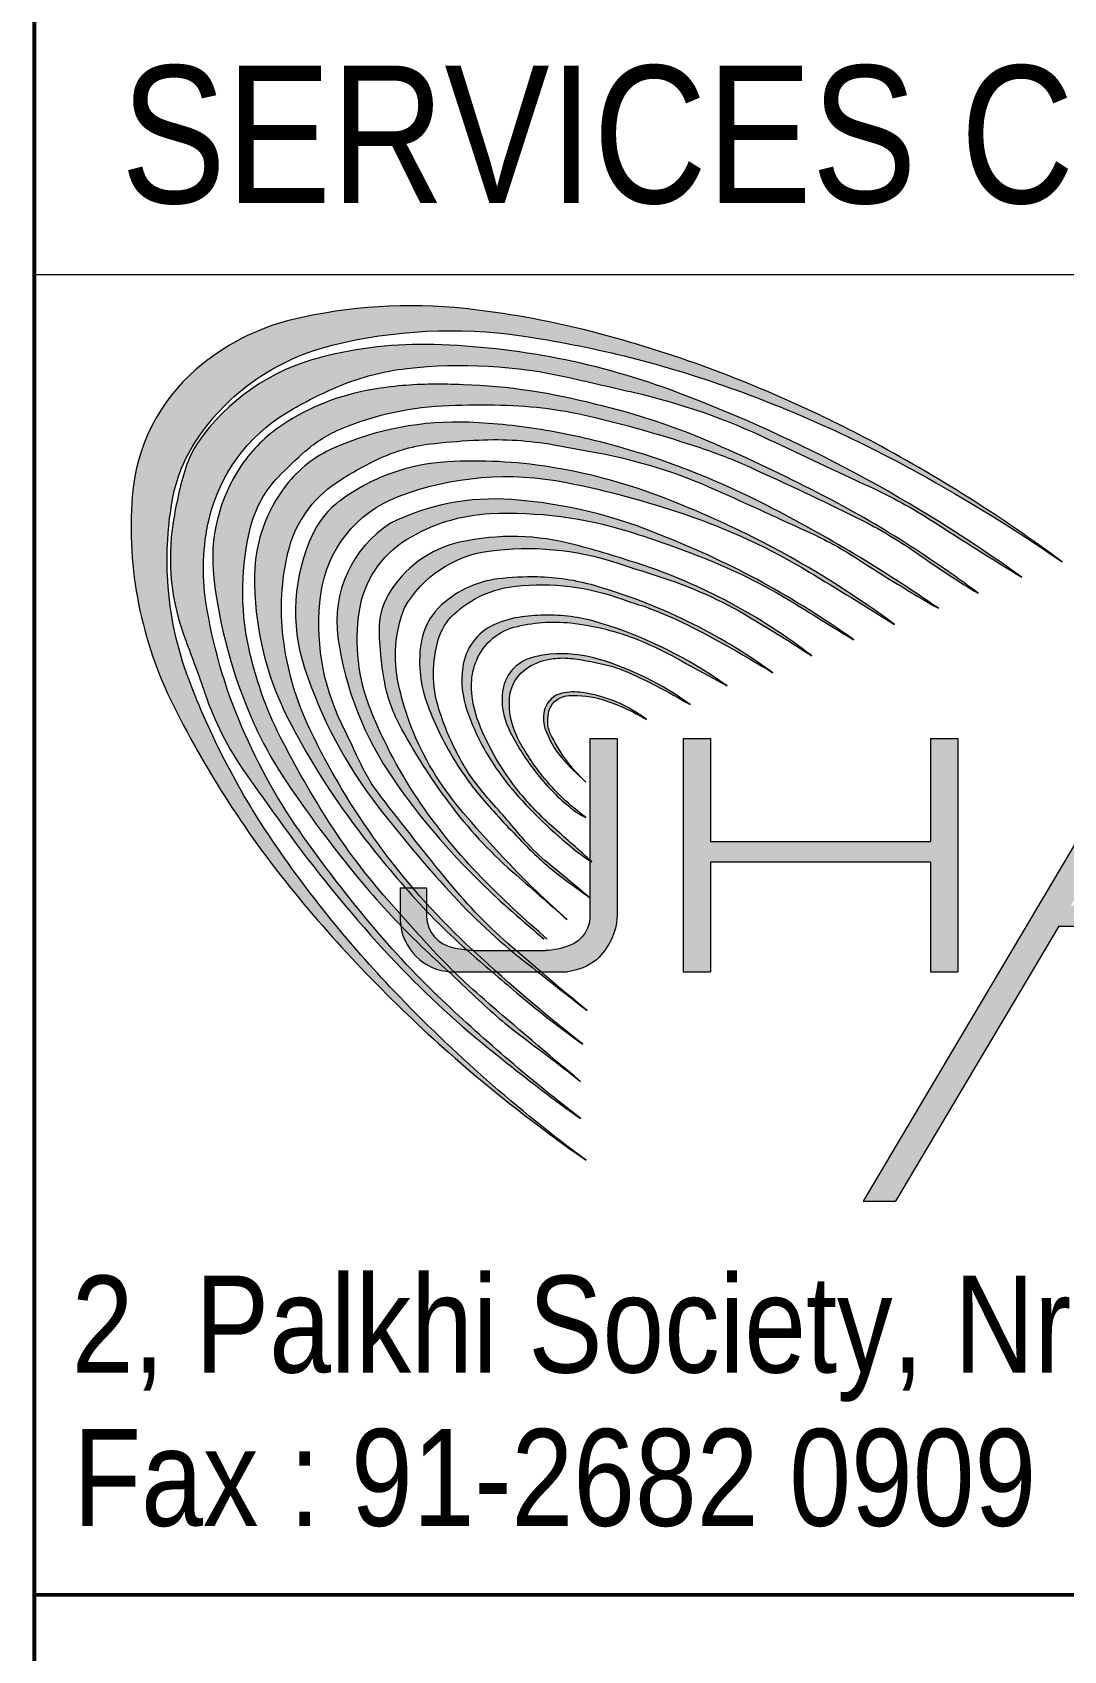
# Model space of a CAD drawing. Header units: millimetres. Extents: x 1112055 to 3390982, y -148532 to 766891.
# Drawn here: x 2533637 to 2535614, y 146344 to 149448 of the extents above; entities that cross this region are included whole.
import ezdxf

# ---------------------------------------------------------------- set-up
doc = ezdxf.new("R2010")
doc.units = ezdxf.units.MM
doc.layers.add('B TITLE BLOCK', color=250, linetype='Continuous', lineweight=0)
doc.layers.add('P_TITLE BLOCK TEXT', color=7, linetype='Continuous', lineweight=9)
doc.layers.add('FORMAT TEXT', color=7, linetype='Continuous')
doc.styles.add('SWINC', font='swissc.ttf')

msp = doc.modelspace()

# ---------------------------------------------------------------- hatches: boundary and pattern name
at = {"layer": 'P_TITLE BLOCK TEXT'}
h = msp.add_hatch(color=132, dxfattribs=at)
edge = h.paths.add_edge_path()
edge.add_arc((2533883.722454334, 146105.6425427256), 2898.01747477211, 53.40738024925768, 62.06814965141446)
edge.add_arc((2534062.643202943, 146443.1112637015), 2516.051806264778, 62.06814965141255, 70.03317482809845)
edge.add_arc((2534145.51428739, 146671.2085411792), 2273.366856936405, 70.03317482809624, 75.97859343030217)
edge.add_arc((2534281.811847039, 147216.9994105439), 1710.814905694975, 75.97859343029504, 83.7960061142994)
edge.add_arc((2534361.883416117, 147953.5925067414), 969.8824893831288, 83.79600611433271, 103.4628344697669)
edge.add_arc((2534238.214163527, 148470.188008066), 438.6904374631467, 103.4628344698398, 130.8945988032239)
edge.add_arc((2534186.08573337, 148530.3781781916), 359.0648774295942, 130.8945988031885, 175.7468558291773)
edge.add_arc((2534593.05304842, 148500.1128263341), 767.1560278379147, 175.746855829192, 206.5994891066179)
edge.add_arc((2535644.624761559, 149026.68898639), 1943.20259163478, 206.5994891066208, 220.0351460704732)
edge.add_arc((2536220.079064767, 149510.154319499), 2694.791830110521, 220.0351460704701, 229.4516176688158)
edge.add_arc((2536349.187716089, 149661.0629009085), 2893.393048111614, 229.451617668814, 235.2209120167644)
edge.add_arc((2536420.518169232, 149609.6591390618), 2893.195922525026, 223.75051035085, 233.4797225032668, ccw=False)
edge.add_arc((2535933.992058541, 149143.9034058216), 2219.670823194938, 214.0067101927376, 223.7505103507841, ccw=False)
edge.add_arc((2535313.053069981, 148724.968954609), 1470.623894134901, 200.6184789275923, 214.0067101927408, ccw=False)
edge.add_arc((2534544.560563158, 148435.8287073446), 649.5375310629768, 183.5449206794397, 200.6184789276088, ccw=False)
edge.add_arc((2534542.566742912, 148435.7051909746), 647.5398885812318, 169.3544634026401, 183.5449206794448, ccw=False)
edge.add_arc((2534193.506946064, 148501.3171352785), 292.3671573488895, 148.6346277784486, 169.3544634026329, ccw=False)
edge.add_arc((2534303.852501169, 148434.0534243273), 421.5977587639121, 127.5536660419794, 148.6346277784788, ccw=False)
edge.add_arc((2534319.32494543, 148413.9284005583), 446.9830520169834, 103.94398023848731, 127.5536660419516, ccw=False)
edge.add_arc((2534438.469956158, 147934.0656092487), 941.4158907920144, 81.67138494385972, 103.9439802384972, ccw=False)
edge.add_arc((2534273.211148367, 146805.2047893844), 2082.309060274455, 70.63499127281801, 81.67138494385239, ccw=False)
edge.add_arc((2534153.349757692, 146464.175303449), 2443.789161044073, 61.11113101054349, 70.6349912728283, ccw=False)
edge.add_arc((2533739.747638548, 145714.5922088153), 3299.909204454769, 55.4482390634318, 61.11113101054292, ccw=False)
h = msp.add_hatch(color=132, dxfattribs=at)
edge = h.paths.add_edge_path()
edge.add_arc((2533866.867316328, 146087.2844697355), 2853.336189057924, 54.2476176802861, 69.31180215863084)
edge.add_arc((2534366.884372807, 147411.3660036296), 1437.988540888072, 69.31180215862862, 88.41161020678418)
edge.add_arc((2534384.960689148, 148063.2408141609), 785.8631527769871, 88.41161020676854, 104.299162341918)
edge.add_arc((2534293.047098081, 148423.8542246244), 413.7205187921551, 104.2991623419577, 145.1882889090288)
edge.add_arc((2534128.77469601, 148546.3532181324), 209.0256294524025, 147.0513518631134, 161.3344706506114)
edge.add_arc((2534689.965027213, 148383.9921723309), 793.0807935694502, 163.1975336048336, 170.9660011900473)
edge.add_arc((2534340.478275811, 148439.5580405304), 439.2043248457833, 170.9660011900535, 201.0952379920816)
edge.add_arc((2531428.089581585, 147316.0388605823), 2682.382331637627, 18.79786891564919, 21.095237992080513, ccw=False)
edge.add_arc((2534541.999023231, 148375.9708623052), 606.9774630644387, 198.7978689156404, 215.0918986736582)
edge.add_arc((2541471.921644022, 153244.9383503341), 9076.373659348148, 215.091898673657, 215.8857887100316)
edge.add_arc((2536278.269340208, 149487.3239455024), 2665.937615811117, 215.8857887100279, 222.4444580678758)
edge.add_arc((2535659.378071208, 148921.3173029441), 1827.254170011203, 222.444458067876, 230.6113169813304)
edge.add_arc((2537045.147812984, 150609.0605526149), 4011.020424450418, 230.6113169813325, 233.3279145232606)
edge.add_arc((2535086.684335469, 147978.9069159112), 731.7998851450116, 233.3279145232798, 237.0330179159908)
edge.add_arc((2536647.350280873, 149929.345982386), 3226.979017262633, 226.396320609743, 232.62480690978862, ccw=False)
edge.add_arc((2535653.744863038, 148886.0916647633), 1786.273878244588, 219.3977118789385, 226.3963206098008, ccw=False)
edge.add_arc((2536424.14227294, 149518.8517090021), 2783.217930226482, 215.4741100902666, 219.3977118789339, ccw=False)
edge.add_arc((2535086.647111094, 148565.7372477326), 1140.865810781692, 203.2559197460728, 215.4741100902674, ccw=False)
edge.add_arc((2534950.649836916, 148507.2915621578), 992.8416345596465, 188.8184660672456, 203.2559197460744, ccw=False)
edge.add_arc((2534381.059497688, 148418.9263346533), 416.437637370551, 166.8091135261326, 188.8184660672515, ccw=False)
edge.add_arc((2534292.33615747, 148439.7213180006), 325.3099114492523, 121.1077422017205, 166.8091135260995, ccw=False)
edge.add_arc((2534516.694740265, 148067.9114482028), 759.5671542747052, 112.4718728956214, 121.10774220173971, ccw=False)
edge.add_arc((2534408.940204347, 148328.4155478915), 477.6568388206024, 96.52507807220661, 112.4718728955431, ccw=False)
edge.add_arc((2534459.817659733, 147883.6009214083), 925.3716670295785, 77.10621375622361, 96.52507807220258, ccw=False)
edge.add_arc((2522666.308897022, 96364.76339991766), 53776.83776307972, 76.96954675787367, 77.10621375622361, ccw=False)
edge.add_arc((2534506.386100194, 147525.6953164022), 1263.711949237736, 64.59019371594559, 76.96954675787362, ccw=False)
edge.add_arc((2542778.444813905, 164938.9182148496), 18014.44374767567, 244.5901937159455, 245.2703384407892)
edge.add_arc((2534832.023585003, 147685.6924021118), 980.803323437935, 57.15566881064939, 65.27033844077931, ccw=False)
edge.add_arc((2539738.382444744, 155285.95014809), 8065.537100502408, 237.1556688106475, 238.5822244072819)
h = msp.add_hatch(color=132, dxfattribs=at)
edge = h.paths.add_edge_path()
edge.add_arc((2534176.003087273, 146679.9142095044), 2118.353250533954, 53.01612924513843, 62.88470590878565)
edge.add_arc((2533498.955364702, 145357.7173752523), 3603.815497499861, 62.88470590886767, 66.31099627690693)
edge.add_arc((2534421.407497349, 147460.2182581812), 1307.856460467209, 66.31099627691509, 76.9171029981941)
edge.add_arc((2534420.911504097, 147614.3490669555), 1158.378798550741, 75.16724703513815, 87.92433128887261)
edge.add_arc((2534413.56421149, 147411.6266009882), 1361.234365184025, 87.92433128887251, 90.44793256673738)
edge.add_arc((2534408.595370366, 148047.1861614951), 725.6553816353912, 90.44793256671844, 99.46315152081395)
edge.add_arc((2534362.659485318, 148322.7768731329), 446.2625651937965, 99.46315152081914, 123.6125298632298)
edge.add_arc((2534273.579159955, 148456.7899500425), 285.3439238019089, 123.6125298633053, 145.7118384992442)
edge.add_arc((2534301.004450475, 148438.0899876291), 318.537826167847, 145.7118384992209, 186.6728121483949)
edge.add_arc((2534928.560865412, 148511.5090441004), 950.3743649900819, 186.6728121483796, 203.6550427976609)
edge.add_arc((2534755.845861829, 148435.8540376783), 761.816277228584, 203.6550427976902, 213.9289290409071)
edge.add_arc((2536068.077506682, 149318.5991645767), 2343.331641939382, 213.9289290409087, 220.1424188926592)
edge.add_arc((2535357.692134281, 148719.4997037646), 1414.048293730605, 220.1424188926511, 226.815272252253)
edge.add_arc((2422754.977297772, 28745.71877155243), 163124.9425252382, 46.765628140033584, 46.81527225225312, ccw=False)
edge.add_arc((2535201.90074717, 148345.6687154806), 1034.914382060377, 226.7656281400085, 233.4091527490843)
edge.add_arc((2532141.067120004, 144222.8769826853), 4099.880079764176, 51.60004897864178, 53.40915274908309, ccw=False)
edge.add_arc((2547392.846356901, 162545.3253287622), 19741.19368259486, 229.2381174641755, 229.9402789040416, ccw=False)
edge.add_arc((2535343.754040142, 148567.5284708107), 1286.941309229207, 222.3327286225255, 229.2381174643248, ccw=False)
edge.add_arc((2538176.669585777, 151148.2428880811), 5119.107458050959, 220.9611253449949, 222.332728622525, ccw=False)
edge.add_arc((2535225.415721528, 148586.2705018401), 1210.961877457712, 212.7878394635956, 220.9611253449969, ccw=False)
edge.add_arc((2535761.332812306, 148931.4845365211), 1848.44117746572, 206.8507668105024, 212.7878394635885, ccw=False)
edge.add_arc((2534745.405443377, 148417.1723414418), 709.7465507266487, 192.1376993457801, 206.8507668105005, ccw=False)
edge.add_arc((2534550.568517483, 148375.2688145729), 510.4544704658725, 165.7026492173356, 192.137699345802, ccw=False)
edge.add_arc((2534258.449284634, 148449.7146890474), 208.9982805717667, 135.9985851138325, 165.702649217316, ccw=False)
edge.add_arc((2534728.017298383, 147996.2357192879), 861.7902041984247, 131.2171625217567, 135.9985851138116, ccw=False)
edge.add_arc((2534326.575341617, 148454.5221139983), 252.5430751613244, 112.3874090602524, 131.2171625218077, ccw=False)
edge.add_arc((2534455.101308736, 148142.5001421637), 589.9991984386488, 91.89429604946292, 112.38740906022659, ccw=False)
edge.add_arc((2534497.824273244, 146850.7518981034), 1882.453753823002, 88.85882096968459, 91.89429604946218, ccw=False)
edge.add_arc((2534518.825960056, 147905.0552657982), 827.9412304371001, 76.24362541447539, 88.85882096968322, ccw=False)
edge.add_arc((2534097.004489915, 146182.0435347281), 2601.836035117207, 71.62296314053322, 76.2436254144788, ccw=False)
edge.add_arc((2534610.59965467, 147728.0360056263), 972.7649153256464, 65.54379506612321, 71.62296314056448, ccw=False)
edge.add_arc((2531868.498651946, 141698.8360435864), 7596.236066570222, 63.83661002077838, 65.5437950661219, ccw=False)
edge.add_arc((2534828.437487061, 147723.9412425887), 883.3283086227178, 54.49647087519293, 63.8366100207848, ccw=False)
edge.add_arc((2536235.167982115, 149695.8477339475), 1538.92392769698, 234.4964708751733, 239.3390621587317)
h = msp.add_hatch(color=132, dxfattribs=at)
edge = h.paths.add_edge_path()
edge.add_arc((2533703.102200932, 145930.8827222569), 2934.620787587279, 55.28720005186529, 62.77266649209104)
edge.add_arc((2534338.110433426, 147165.0265694704), 1546.691938205813, 62.77266649213992, 73.66009049672924)
edge.add_arc((2534394.89578652, 147358.7164049622), 1344.849601967497, 73.66009049673525, 80.30206210325413)
edge.add_arc((2534428.562174336, 147555.7155763181), 1144.994406428848, 80.30206210324015, 87.71879765214183)
edge.add_arc((2534450.832497733, 148114.7721786945), 585.4944046724352, 87.71879765215539, 113.7335407099743)
edge.add_arc((2534310.603910547, 148433.7143961058), 237.0863182080031, 113.7335407100428, 142.1411216385968)
edge.add_arc((2534350.634840115, 148402.5972839818), 287.7888821431737, 142.1411216386262, 179.0839824051902)
edge.add_arc((2534647.563088111, 148397.8497322775), 584.755081743724, 179.083982405194, 206.9126001335007)
edge.add_arc((2535360.461727382, 148759.7210041382), 1384.239470132258, 206.9126001335146, 216.6660081225248)
edge.add_arc((2535895.374937216, 149157.9395784877), 2051.105404935257, 216.6660081225276, 221.4175533272257)
edge.add_arc((2535334.46963089, 148663.1295450008), 1303.140344323946, 221.4175533272245, 228.8969356126009)
edge.add_arc((2539396.211256917, 153318.6887212503), 7481.487718834326, 228.8969356125978, 229.84112364742)
edge.add_arc((2535757.923923816, 149007.0837143857), 1839.9389551136, 229.8411236474246, 234.6107852575575)
edge.add_arc((2536726.400632241, 150097.7755755948), 3293.769220113903, 226.7327607072961, 231.863239097975, ccw=False)
edge.add_arc((2535404.964055078, 148693.893748643), 1365.796499476478, 216.012105859486, 226.7327607073685, ccw=False)
edge.add_arc((2535444.342432661, 148722.5165286401), 1414.478325200145, 205.6454571080764, 216.0121058594789, ccw=False)
edge.add_arc((2534675.996484383, 148353.6370251233), 562.1711127730856, 186.8155097429075, 205.6454571080976, ccw=False)
edge.add_arc((2534584.298435342, 148342.6775187178), 469.8204604818083, 166.8301474618921, 186.8155097428888, ccw=False)
edge.add_arc((2534343.900622742, 148398.9288837645), 222.9291395133079, 123.58637095542869, 166.8301474618788, ccw=False)
edge.add_arc((2534570.642514788, 148057.4787175848), 632.8072940718671, 115.5585784403805, 123.58637095542551, ccw=False)
edge.add_arc((2534442.587808518, 148325.2461170904), 335.9952524779341, 95.85490133411099, 115.5585784403803, ccw=False)
edge.add_arc((2534566.502659341, 147116.84520032), 1550.732946760729, 92.7148386940309, 95.85490133412219, ccw=False)
edge.add_arc((2534524.007038291, 148013.0300450846), 653.5411312652457, 80.06109503447539, 92.71483869401328, ccw=False)
edge.add_arc((2533545.11715191, 142426.6430249184), 6325.0440492534, 79.28571113577192, 80.06109503447573, ccw=False)
edge.add_arc((2534533.483512711, 147650.2832910402), 1008.721476929925, 65.80530353127023, 79.28571113577738, ccw=False)
edge.add_arc((2526659.215137104, 130124.9030732138), 20221.81738130109, 65.22654519456478, 65.80530353126977, ccw=False)
edge.add_arc((2534849.510831098, 147871.9160547418), 676.0400030142741, 56.83056846318078, 65.22654519454659, ccw=False)
edge.add_arc((2536845.044376752, 150924.964776944), 2971.323514922688, 236.8305684631811, 240.3307255067283)
h = msp.add_hatch(color=132, dxfattribs=at)
edge = h.paths.add_edge_path()
edge.add_arc((2534184.087376743, 146820.557817151), 1856.962354804627, 53.45077465836557, 63.24895756192379)
edge.add_arc((2534184.087376672, 146820.5578170182), 1856.962354960603, 63.24895756192669, 69.50129580793718)
edge.add_arc((2534461.582060535, 147562.8022368118), 1064.541962555915, 69.50129580793288, 81.0246655039673)
edge.add_arc((2534484.542265101, 147708.1722680278), 917.3698967071241, 81.02466550398422, 93.23353139608206)
edge.add_arc((2534454.355319096, 148242.4945802057), 382.1955466050731, 93.23353139606027, 126.5489646332064)
edge.add_arc((2534327.411861761, 148413.7425543009), 169.0277488669302, 126.5489646331453, 154.7327908248584)
edge.add_arc((2534489.221401365, 148337.3688015176), 347.9558831087693, 154.7327908248444, 198.2173147103045)
edge.add_arc((2535004.422846851, 148506.9309585606), 890.3430644959794, 198.217314710292, 217.7196306197726)
edge.add_arc((2536367.818013775, 149561.4288542801), 2613.947483519396, 217.7196306197807, 222.3629290591741)
edge.add_arc((2535322.380269834, 148608.0526769308), 1199.074269409341, 222.3629290591775, 231.7364027694779)
edge.add_arc((2564134.473888485, 185138.1847852356), 47724.19963775259, 231.7364027694789, 231.9209567121595)
edge.add_arc((2539997.990964113, 153986.394444563), 8319.348585505784, 229.1543371190405, 230.450308938883, ccw=False)
edge.add_arc((2535218.238614306, 148457.9117859088), 1011.123559376011, 219.2765559648438, 229.1543371190196, ccw=False)
edge.add_arc((2539901.698302144, 152288.0800175942), 7061.328789829387, 217.5748957151375, 219.2765559648443, ccw=False)
edge.add_arc((2534596.340377321, 148206.1063033023), 367.3514882085568, 204.6714784584379, 217.5748957151727, ccw=False)
edge.add_arc((2531313.166177982, 146697.9945371182), 3245.62981848694, 24.67147845843877, 26.00574068750135)
edge.add_arc((2534622.07768613, 148312.2689311563), 436.0514805985749, 172.4000021791179, 206.0057406875469, ccw=False)
edge.add_arc((2534421.652573145, 148339.01134307), 233.8501390828423, 110.8295050099585, 172.4000021790949, ccw=False)
edge.add_arc((2534546.251570903, 148011.5103036459), 584.2525378543787, 78.67766828734352, 110.8295050099347, ccw=False)
edge.add_arc((2534303.605797139, 146799.645228922), 1820.170791976177, 71.27996263670212, 78.67766828735802, ccw=False)
edge.add_arc((2534494.380770192, 147362.6172291729), 1225.75295626632, 58.949448242059816, 71.27996263671179, ccw=False)
edge.add_arc((2529778.397945428, 139529.5665978741), 10368.90209624071, 57.89011606814972, 58.94944824206061, ccw=False)
h = msp.add_hatch(color=132, dxfattribs=at)
edge = h.paths.add_edge_path()
edge.add_line((2534618.509950757, 147708.8263927938), (2534624.225306437, 147708.8263927938))
edge.add_arc((2535961.999362808, 149262.3457190346), 2050.137001010713, 224.4152357703004, 229.2674421493873, ccw=False)
edge.add_arc((2535247.011186912, 148561.8050190477), 1049.15480136362, 214.3545270102474, 224.415235770344, ccw=False)
edge.add_arc((2535149.253811315, 148494.9830452669), 930.7416236236843, 201.8986111304302, 214.3545270101991, ccw=False)
edge.add_arc((2534621.72884426, 148282.9342219138), 362.1932137681797, 171.2118722930004, 201.8986111306264, ccw=False)
edge.add_arc((2534457.347878502, 148308.3468632456), 195.8595002761617, 121.70418698987629, 171.2118722928182, ccw=False)
edge.add_arc((2534530.714805176, 148189.575100208), 335.4640762218384, 92.64938196631499, 121.7041869898066, ccw=False)
edge.add_arc((2534550.785322171, 147755.8376433169), 769.665650564936, 72.56091565515271, 92.64938196650161, ccw=False)
edge.add_arc((2534149.357310812, 146477.9348045815), 2109.135737408298, 68.33645517902733, 72.56091565516198, ccw=False)
edge.add_arc((2534520.586083606, 147412.5219882779), 1103.519505600731, 57.85118426067561, 68.33645517893183, ccw=False)
edge.add_arc((2538515.732220453, 153769.2930453382), 6404.458313141124, 237.8511842608815, 238.9481287370371)
edge.add_arc((2534235.446003266, 146922.3576983165), 1674.611821761767, 54.31799968908161, 68.47983176015022)
edge.add_arc((2534489.275957342, 147636.9123733887), 917.1258742367086, 66.85630585585135, 85.85399925657502)
edge.add_arc((2534522.97168607, 148101.7584498551), 451.0601310793364, 85.85399925656004, 116.2518230928179)
edge.add_arc((2534444.036214306, 148318.0356814464), 223.5630337827335, 122.6386322867806, 188.0987234821168)
edge.add_arc((2534848.727404336, 148375.6225680472), 632.3309493450715, 188.098723482189, 214.7424679282329)
edge.add_arc((2535442.060979053, 148787.1171885894), 1354.392271964726, 214.7424679281972, 225.7640883251237)
edge.add_arc((2535755.741541133, 149109.2777395802), 1804.039817985898, 225.7640883252621, 230.9217965040516)
h = msp.add_hatch(color=132, dxfattribs=at)
edge = h.paths.add_edge_path()
edge.add_arc((2534458.535463765, 147387.790662965), 1095.226165155148, 52.08510123109208, 71.80500871354096)
edge.add_arc((2534069.020654817, 146202.725499176), 2342.664030869435, 71.80500871358414, 74.9371066186913)
edge.add_arc((2534557.056228653, 148016.1344197287), 464.7314882912992, 74.93710661871977, 102.4675891183725)
edge.add_arc((2534502.393656146, 148263.3631009916), 211.5319273264649, 102.4675891185265, 150.025836448713)
edge.add_arc((2534433.021800328, 148303.3732622495), 131.4490491078888, 150.0258364487284, 181.2845138723814)
edge.add_arc((2534941.126112564, 148314.7663598089), 639.6810776029565, 181.2845138723712, 189.7474603923822)
edge.add_arc((2534594.302103946, 148255.1869221263), 287.7768259281961, 189.7474603924134, 208.0002640887348)
edge.add_arc((2535362.73976781, 148663.7770189028), 1158.088442781698, 208.0002640887402, 216.8454368057396)
edge.add_arc((2535131.809349612, 148490.7332017689), 869.5177916350542, 216.8454368057587, 228.6207560839325)
edge.add_arc((2553119.924390714, 168909.1511019393), 28081.35477994218, 228.6207560839334, 228.9060257595739)
edge.add_arc((2535973.571641732, 149217.5272049073), 1970.991414404017, 219.4514480692677, 228.2904279772956, ccw=False)
edge.add_arc((2534877.558084804, 148315.6021295128), 551.5850037524465, 200.0239070842857, 219.4514480692606, ccw=False)
edge.add_arc((2534875.358886405, 148314.8006474079), 549.2443100198609, 192.3194102271649, 200.0239070842735, ccw=False)
edge.add_arc((2534586.31907859, 148251.6771963626), 253.3920148175315, 158.6643999725124, 192.3194102271357, ccw=False)
edge.add_arc((2534541.435557908, 148234.7702280056), 220.0861334752597, 97.73922979287607, 150.2835099228983, ccw=False)
edge.add_arc((2534585.745704616, 147908.7267606994), 549.1267566082827, 71.77680479684773, 97.73922979255332, ccw=False)
edge.add_arc((2536580.251578348, 153966.7840777793), 5828.812733335064, 251.7768047968465, 252.5678241103891)
edge.add_arc((2534580.916594797, 147599.4313891424), 845.0557578717909, 59.164841834613185, 72.56782411040768, ccw=False)
edge.add_arc((2533149.559826724, 145201.6545820055), 3637.566422903306, 56.98458129739669, 59.16484183460568, ccw=False)
h = msp.add_hatch(color=132, dxfattribs=at)
edge = h.paths.add_edge_path()
edge.add_arc((2534417.221889721, 147344.998002175), 1083.289981227819, 53.79917193803185, 74.0576310209755)
edge.add_arc((2534595.292823064, 147968.3709405526), 434.9821241038285, 74.05763102096311, 88.70665562103672)
edge.add_arc((2534593.345277918, 147882.1084060396), 521.266640629363, 88.70665562101334, 97.13749609268346)
edge.add_arc((2534552.614415808, 148207.3796457399), 193.4551360982063, 97.13749609277471, 135.0369673458905)
edge.add_arc((2534499.6772828, 148260.2485125147), 118.63898058736, 135.036967345854, 170.189861331595)
edge.add_arc((2534611.362571739, 148240.936760033), 231.9815919464923, 170.1898613316225, 199.4159961851019)
edge.add_arc((2534944.082316555, 148358.2102988769), 584.7641191561685, 199.4159961850988, 211.5021791769233)
edge.add_arc((2534959.97993058, 148367.9532010075), 603.4097157867088, 211.5021791769072, 222.0730402201978)
edge.add_arc((2536374.79887994, 149645.1314882866), 2509.425727514516, 222.0730402201992, 224.6311614513895)
edge.add_arc((2534970.40398308, 148258.7026199121), 535.9744275288786, 224.6311614513929, 233.5458073493827)
edge.add_arc((2551174.732048411, 170194.250557368), 27807.72742152867, 233.5458073493828, 233.6839679009711)
edge.add_arc((2525502.769641061, 136850.0819988113), 14294.48098121851, 49.92232914479866, 50.37208949815113)
edge.add_arc((2534834.190234296, 148118.6508380446), 336.1736170054676, 219.974673994025, 230.3720894981709, ccw=False)
edge.add_arc((2532023.452220545, 145762.2779963199), 3331.624244267112, 39.97467399401712, 41.74776493043341)
edge.add_arc((2534806.513588751, 148246.060194181), 398.6042454635859, 208.7369917656594, 221.7477649304244, ccw=False)
edge.add_arc((2534914.719596621, 148305.3920860316), 522.0093244910859, 197.3262203634033, 208.7369917656495, ccw=False)
edge.add_arc((2534636.344498549, 148218.5481264585), 230.4024512156202, 163.1950476221334, 197.3262203633385, ccw=False)
edge.add_arc((2534515.476715491, 148255.0516615141), 104.1426830706731, 133.2193021888979, 163.1950476221176, ccw=False)
edge.add_arc((2534585.136708018, 148180.9213654991), 205.8668952576628, 96.02578422549658, 133.2193021890138, ccw=False)
edge.add_arc((2534611.554723709, 147930.6541814053), 457.5245495997621, 69.94961683806969, 96.02578422542621, ccw=False)
edge.add_arc((2534983.982612557, 148951.0985069904), 628.7577129908957, 249.949616838133, 253.9176478194578)
edge.add_arc((2534166.369027662, 146669.4753143548), 1796.642096584802, 66.92861449592073, 69.01444899371262, ccw=False)
edge.add_arc((2533951.383722198, 146441.3333750516), 2093.592075653355, 58.12212091341269, 63.96105235790469, ccw=False)
h = msp.add_hatch(color=132, dxfattribs=at)
edge = h.paths.add_edge_path()
edge.add_arc((2534476.875426514, 147506.2359211551), 846.1457549593077, 54.40415380801941, 72.89465886731801)
edge.add_arc((2534626.225123254, 147991.5437183728), 338.3771167424368, 72.89465886729917, 90.33272499461438)
edge.add_arc((2534626.684477718, 147912.443030108), 417.4791387868373, 90.33272499457308, 97.0688833137382)
edge.add_arc((2534597.589462704, 148147.0705840313), 181.05450182707, 97.06888331375157, 114.3860548472819)
edge.add_arc((2534566.33537348, 148216.0144398882), 105.3572538387046, 114.3860548472231, 172.3731700212582)
edge.add_arc((2534641.342430691, 148205.9706104797), 181.033783492738, 172.3731700214133, 199.3428935672428)
edge.add_arc((2534909.388801945, 148300.0644517578), 465.1156521651454, 199.3428935671713, 213.5415274181781)
edge.add_arc((2534949.991081383, 148326.9808549678), 513.8294885749423, 213.5415274181662, 220.9844170734551)
edge.add_arc((2535216.773643881, 148558.7640418248), 867.2363099099578, 220.9844170734643, 232.4085544282516)
edge.add_arc((2534811.880068353, 148032.8366027804), 203.505582391763, 232.4085544282368, 239.7843643084275)
edge.add_arc((2532027.638858292, 144934.2382718126), 3966.687271657713, 47.46137804962913, 48.86303749327158)
edge.add_arc((2535008.784535476, 148347.1426484068), 564.8848432232733, 218.9083538298722, 228.8630374935168, ccw=False)
edge.add_arc((2534962.036017051, 148309.4100941615), 504.8084782770673, 201.7874292417053, 218.908353829849, ccw=False)
edge.add_arc((2534678.770163136, 148196.1839207706), 199.7515813941951, 179.1340630967177, 201.7874292417289, ccw=False)
edge.add_arc((2534595.077100226, 148197.4489080143), 116.0489591420715, 133.6215333948957, 179.1340630967553, ccw=False)
edge.add_arc((2534586.952776671, 148205.9738703834), 104.272728139981, 104.9504250510499, 133.6215333947431, ccw=False)
edge.add_arc((2534636.870913908, 148019.0299859838), 297.7664911875926, 83.71208113015041, 104.9504250510513, ccw=False)
edge.add_arc((2534615.563267054, 147825.6539124303), 492.3129422946982, 67.91761218114061, 83.71208113019537, ccw=False)
edge.add_arc((2534569.025596041, 147710.944307514), 616.1032823150797, 60.428290541117974, 67.91761218113157, ccw=False)
edge.add_arc((2535920.057570493, 150091.9272711575), 2121.48092079549, 240.4282905411152, 242.4768509611862)
edge.add_arc((2534570.09426063, 147501.2280181723), 799.8413067807935, 60.051972186282285, 62.476850961184596, ccw=False)
h = msp.add_hatch(color=132, dxfattribs=at)
edge = h.paths.add_edge_path()
edge.add_arc((2534558.669592957, 147695.4192309158), 574.1420859230732, 53.77482452011512, 73.4665214246601)
edge.add_arc((2534651.637419484, 148008.6012476413), 247.4526426090667, 73.46652142480097, 95.26531184417212)
edge.add_arc((2534645.988096688, 148069.9025867717), 185.891542654455, 95.26531184429852, 106.5237001269413)
edge.add_arc((2534615.069833462, 148174.1225676989), 77.18209769158803, 106.5237001272752, 172.3154988673843)
edge.add_arc((2534664.049100572, 148167.5138018719), 126.6052136554897, 172.3154988673656, 205.4996475874697)
edge.add_arc((2534953.676594043, 148305.6568431443), 447.4908394262231, 205.4996475874659, 218.9425185811772)
edge.add_arc((2534953.676593971, 148305.656843093), 447.4908393401822, 218.942518581195, 230.59366212535)
edge.add_arc((2534753.31541149, 148061.788151817), 131.8699559518577, 230.5936621254902, 245.3563809870639)
edge.add_arc((2534960.499249233, 148299.6362516282), 443.4947192557133, 218.8547993056137, 233.7616415748698, ccw=False)
edge.add_arc((2534960.499249274, 148299.6362516589), 443.4947193119302, 207.9136490482085, 218.8547993056819, ccw=False)
edge.add_arc((2534699.424855296, 148161.3248367973), 148.0460999622633, 177.0418109073397, 207.9136490482355, ccw=False)
edge.add_arc((2534627.591331389, 148165.0369106434), 76.11672732602246, 121.2866366245847, 177.0418109073316, ccw=False)
edge.add_arc((2534650.845108045, 148126.7710644329), 120.8941001256865, 97.41777900959431, 121.28663662447741, ccw=False)
edge.add_arc((2534654.033718545, 148102.279627793), 145.5922317431653, 82.58222099040279, 97.41777900959949, ccw=False)
edge.add_arc((2534597.95087793, 147671.5122642945), 579.9950476454535, 75.64489222990318, 82.58222099042132, ccw=False)
edge.add_arc((2534681.264541625, 147997.0562680508), 243.9592386336895, 66.15815399286612, 75.64489222989062, ccw=False)
edge.add_arc((2534417.220809641, 147399.5712231163), 897.1877371857161, 62.2863653553668, 66.15815399288073, ccw=False)
edge.add_arc((2534103.75053062, 146802.843398247), 1571.240934499403, 59.637484416533084, 62.286365355364296, ccw=False)
h = msp.add_hatch(color=132, dxfattribs=at)
edge = h.paths.add_edge_path()
edge.add_arc((2534654.074548325, 147920.880255608), 263.4434759969134, 52.438876092928, 81.89911070127651)
edge.add_arc((2534675.705036767, 148072.8470802839), 109.9449618940419, 81.89911070123233, 102.2464079621247)
edge.add_arc((2534661.749459499, 148137.1420118547), 44.15289274414304, 102.246407961954, 161.9990718889675)
edge.add_arc((2534677.042824589, 148132.1726224335), 60.23337305207269, 161.9990718890791, 198.0009281112104)
edge.add_arc((2534776.72566798, 148164.5633268287), 165.0466689573199, 198.0009281109607, 220.6716531574946)
edge.add_arc((2535006.517954914, 148362.018159789), 468.0201103575872, 220.6716531574818, 228.8148331923927)
edge.add_arc((2534905.051289125, 148232.8887606181), 304.1475129561128, 204.951368792315, 227.1815915671103, ccw=False)
edge.add_arc((2534670.23219008, 148123.633367236), 45.15571722172827, 180.8823689892952, 204.9513687920795, ccw=False)
edge.add_arc((2534740.86067499, 148124.7211491397), 115.7925783437167, 171.9576228936544, 180.8823689892889, ccw=False)
edge.add_arc((2534665.889357832, 148135.3142320468), 40.07658399169698, 112.30779703257, 171.9576228936771, ccw=False)
edge.add_arc((2534668.256497172, 148129.5447864288), 46.31275680619036, 93.65673225922819, 112.30779703235879, ccw=False)
edge.add_arc((2534676.756756535, 147996.5387283601), 179.5901588378943, 72.28647651721627, 93.65673225906289, ccw=False)
edge.add_arc((2534613.136910192, 147797.3537334128), 388.6885736081638, 58.76836075444862, 72.28647651717381, ccw=False)
for color, points in [(256, [(2534705.860558727, 147746.7348900347), (2534705.860558727, 148093.4981091651), (2534758.271350672, 148093.4981091651), (2534758.271350672, 147753.5732721924, -0.1971644618703633), (2534718.540401998, 147669.2136902866, -0.1370125281294121), (2534662.478398324, 147646.0311153832), (2534438.791981079, 147646.0311153832, -0.1806806632645672), (2534372.829512662, 147675.1452917196, -0.1938255351077862), (2534342.311527433, 147744.4622128993), (2534342.311527433, 147806.9808797086), (2534392.278790664, 147806.9808797086), (2534392.278790664, 147752.4066479121, 0.3491660753473304), (2534444.830396122, 147692.0554065415, 0.0418260561423153), (2534498.39088904, 147686.740691746), (2534620.476210416, 147686.740691746, 0.0753803811725278), (2534666.851900578, 147696.3039959157, 0.2867859399539136)]), (7, [(2535411.477104771, 148093.4981091651), (2535359.066312825, 148093.4981091651), (2535359.066312825, 147896.2113064516), (2534937.23208088, 147896.2113064516), (2534937.23208088, 148093.4981091651), (2534884.821288933, 148093.4981091651), (2534884.821288933, 147646.0311153832), (2534937.23208088, 147646.0311153832), (2534937.23208088, 147857.2018358281), (2535359.066312825, 147857.2018358281), (2535359.066312825, 147646.0311153832), (2535411.477104771, 147646.0311153832)])]:
    msp.add_hatch(color=color, dxfattribs=at).paths.add_polyline_path(points)
h = msp.add_hatch(color=7, dxfattribs=at)
h.paths.add_polyline_path([(2535831.61826122, 148093.4981091651), (2535756.365859791, 148093.4981091651), (2535229.712223756, 147205.9909874747), (2535291.808004781, 147205.9909874747), (2535604.940502106, 147733.6761725821), (2535983.043618905, 147733.6761725821), (2536296.17611623, 147205.9909874747), (2536358.271897255, 147205.9909874747)])
h.paths.add_polyline_path([(2535793.9920605, 148052.2624178094), (2535959.895095317, 147772.6856431956), (2535628.089025695, 147772.6856431956)], flags=16)

# ---------------------------------------------------------------- linework, layer by layer
at = {"layer": 'B TITLE BLOCK', "color": 250, "lineweight": 0}
msp.add_line((2542423.742789106, 148982.6156493643), (2533640.342278655, 148982.6156493643), dxfattribs=at)
at = {"layer": 'B TITLE BLOCK', "color": 250, "lineweight": 0, "const_width": 7.323781844272357}
for points in [[(2533640.342278655, 132765.4444343226), (2542423.742789106, 132765.4444343226), (2542423.742789106, 197950.4681913593), (2533640.342278655, 197950.4681913593)], [(2542423.742789106, 132765.4444343226), (2533640.342278655, 132765.4444343226), (2533640.342278655, 149518.5622091873), (2542423.742789106, 149518.5622091873)]]:
    msp.add_lwpolyline(points, close=True, dxfattribs=at)
msp.add_lwpolyline([(2533640.342278655, 146451.3891924395), (2542423.742789106, 146451.3891924395)], dxfattribs=at)
at = {"layer": 'P_TITLE BLOCK TEXT', "color": 132}
for points in [[(2535611.292860717, 148432.44416192, 0.0378077344590599), (2535241.214760087, 148666.0565568853, 0.0347679777517854), (2534921.814496006, 148807.9244446889, 0.0259476034711019), (2534696.315602903, 148876.8410529616, 0.0341231325262742), (2534466.697311458, 148917.7948146364, 0.0860239859578199), (2534136.080635124, 148896.8237335861, 0.1202685463825944), (2533951.016888944, 148801.800772291, 0.1982422965544351), (2533828.009678676, 148557.0075840058, 0.1354391661309318), (2533907.094172915, 148156.6178596086, 0.0586913647724932), (2534156.811690114, 147776.7095559308, 0.0411102443579723), (2534468.222040494, 147462.4971279354, 0.0251786142158179), (2534698.756323977, 147284.552949158, -0.0424772162099488), (2534330.595520388, 147608.9577700472, -0.0425409834133469), (2534093.946925947, 147902.4637281295, -0.058483720823887), (2533936.628501486, 148207.098270714, -0.0746355753155785), (2533896.265838525, 148395.6671054262, -0.0619967981424928), (2533906.171766371, 148555.3268493091, -0.0906544603941746), (2533943.864710257, 148653.492392125, -0.0922433481412321), (2534046.886873058, 148768.2888745214, -0.1033826611895562), (2534211.614056618, 148847.7396650677, -0.09748963543525802), (2534574.834404569, 148865.5529235229, -0.0481926094262887), (2534963.673664157, 148769.7079165944, -0.041579616785334), (2535333.97434828, 148603.8554290179, -0.0247140572276785), (2535611.292860717, 148432.44416192, 0.3374903865144703)], [(2535534.02431426, 148402.9085653093, 0.0658247287167134), (2534874.900052496, 148756.6284735333, 0.0835321098018171), (2534406.744093392, 148848.802000949, 0.0694337833072887), (2534190.864399551, 148824.7574096846, 0.1803299053549353), (2533953.369089773, 148660.0395720616, 0.0624026744664062), (2533930.743188527, 148613.2504214404, 0.0339093221289556), (2533906.722131331, 148508.5221333307, 0.1322262159305749), (2533930.707908713, 148281.4799420604, -0.0100244993983427), (2533967.396981776, 148180.3842200439, 0.0712161484653518), (2534045.351239351, 148027.0258531044, 0.0034640126136177), (2534118.361192597, 147924.627504959, 0.0286254085562181), (2534310.988929014, 147688.1488136361, 0.0356497353499514), (2534499.843009171, 147509.1076011931, 0.0118539480662082), (2534649.628233047, 147391.9545880048, 0.0161679718986353), (2534688.47129858, 147364.9383099195, -0.0271835911207152), (2534421.812418929, 147592.6014942362, -0.0305466870762123), (2534273.38578827, 147752.3442533791, -0.0171216152086295), (2534157.551283121, 147903.6528568495, -0.0533624770165587), (2534038.476167495, 148115.2791795314, -0.0630787383131954), (2533969.544559738, 148355.0846424726, -0.0963302348745512), (2533975.609478981, 148513.9557413961, -0.2020957094585242), (2534124.265107641, 148718.2507790886, -0.0376989324376342), (2534226.365505347, 148769.8026058699, -0.0696935291840665), (2534354.660196253, 148802.9782269853, -0.08493413319410499), (2534666.309166396, 148785.6397120385, -0.0005963223456894), (2534791.313855099, 148756.8671423978, -0.0540677109372014), (2535048.631925236, 148667.1581304482, 0.0029676999220204), (2535242.33024338, 148576.5479489671, -0.0354217290813857), (2535363.970521567, 148509.7115863232, 0.0062246034213168), (2535534.02431426, 148402.9085653093, 0.2812547078595315)], [(2535450.383593535, 148372.0651541069, 0.043086421605769), (2535141.511464775, 148565.4417396782, 0.0149511259026391), (2534946.867647851, 148657.8743655069, 0.0463109359686594), (2534717.454620731, 148734.1274472215, 0.0557208411864009), (2534462.867207514, 148771.9678124247, 0.0110117328820507), (2534402.922328312, 148772.8193673797, 0.039356614906263), (2534289.288000106, 148762.9664939266, 0.1057632666975337), (2534115.620272455, 148694.4244271515, 0.0967263996622754), (2534037.823811825, 148617.5399754856, 0.1806536101083485), (2533984.624431384, 148401.0760683401, 0.0742348756008501), (2534058.039140211, 148130.1911195619, 0.0448583382406841), (2534123.743607967, 148010.6355280644, 0.0271181085348288), (2534276.730955261, 147807.8772454894, 0.0291240456547083), (2534389.98426157, 147688.4448797714, -0.000216613306503), (2534493.000651313, 147591.6737338669, 0.0289959667696879), (2534584.991781204, 147514.7228051364, -0.0078938682839309), (2534687.695784311, 147435.9283539756, -0.0030637668376843), (2534503.48837523, 147592.7610391826, -0.0301395640770061), (2534392.387137035, 147700.8572822587, -0.0059848197593682), (2534310.952366302, 147792.4283005101, -0.0356778139557991), (2534207.382404345, 147930.4985645276, -0.0259111629145397), (2534112.179529272, 148096.6023678229, -0.064286207524478), (2534051.52520527, 148267.939699455, -0.1158589328579628), (2534055.924276249, 148501.3276938022, -0.1303390755169017), (2534108.112088463, 148594.9008065922, -0.0208659192464267), (2534160.170969019, 148644.4894522336, -0.0823456686396722), (2534230.389968947, 148688.0309551538, -0.0896571554847293), (2534435.598483894, 148732.176912925, -0.0132455331616544), (2534535.315249681, 148732.8322794729, -0.0550998340812782), (2534715.705383844, 148709.2475149147, -0.0201641747863743), (2534917.282003206, 148651.1922857751, -0.0265315974663756), (2535013.321971843, 148613.522490979, -0.0074491377742839), (2535217.925598492, 148516.763991928, -0.040776622862886), (2535341.433140556, 148443.0409299162, 0.0211329357104282), (2535450.383593535, 148372.0651541069, 0.0357585835746127)], [(2535374.260678574, 148343.1904367796, 0.0326731279666143), (2535045.756300387, 148540.3422709235, 0.0475411173020524), (2534773.249311937, 148649.2469399414, 0.028989184821796), (2534621.440951597, 148684.3474773534, 0.032372915663399), (2534474.137501646, 148699.8025836229, 0.1140007725764905), (2534215.180524194, 148650.7496458195, 0.1245901757297047), (2534123.418392316, 148579.2187054729, 0.1626044224819583), (2534062.882736739, 148407.1981193545, 0.1220255604088077), (2534126.138144567, 148133.1715618946, 0.0425829814271896), (2534250.121643269, 147933.123273506, 0.020735498146104), (2534357.233697678, 147801.047943392, 0.0326465525161286), (2534477.76490708, 147681.1765047776, 0.004119820799626), (2534571.330157736, 147600.8936159856, 0.0208145799941925), (2534692.364264715, 147507.0977239606, -0.022389675201528), (2534468.844247971, 147699.3688446277, -0.0468118300396772), (2534300.181121056, 147890.8652643087, -0.0452639128963585), (2534169.205164956, 148110.328746203, -0.0823465204409323), (2534117.797998621, 148286.9226299204, -0.0874243059163749), (2534126.834760362, 148449.7207396994, -0.1909581712653705), (2534220.577692946, 148584.640639523, -0.0350421856114033), (2534297.628146052, 148628.36244121, -0.08618596102083201), (2534408.313082546, 148659.4886231386, -0.0137019653371288), (2534493.051967397, 148665.8376690029, -0.0552685441289128), (2534636.806910386, 148656.7630635843, -0.003383263408553), (2534721.016598157, 148641.4191847957, -0.0588873011385996), (2534946.896513147, 148570.3967129039, -0.0025253150053563), (2535132.792862728, 148485.7412547965, -0.0366507569753303), (2535219.383616624, 148437.7996189057, 0.0152735036876985), (2535374.260678574, 148343.1904367796, -0.0629201268127008)], [(2535289.932963814, 148312.3402157313, 0.0427787047400142), (2535019.933407332, 148478.7708916134, 0.027287742068318), (2534834.36996226, 148559.9375187005, 0.0503225994842608), (2534627.66046053, 148614.3095145351, 0.0533216756531712), (2534432.797267365, 148624.0816426869, 0.1463986527442502), (2534226.75422466, 148549.5306980443, 0.1235988267382037), (2534174.555507775, 148485.8904228387, 0.1920471537135765), (2534158.70589493, 148228.59014279, 0.0853008975579228), (2534300.149048506, 147962.2207700681, 0.0202629840465903), (2534436.394524595, 147800.087106632, 0.0409223150488822), (2534579.817195966, 147666.5755476937, 0.0008052686608892), (2534700.669130867, 147571.5723673602, -0.0056548040903698), (2534556.93984591, 147693.02304155, -0.0431266584004961), (2534435.528565736, 147817.8056758012, -0.0074250299723591), (2534305.193419197, 147982.0961145534, -0.05636134465456299), (2534262.522174077, 148052.7683658271, 0.0058218830204563), (2534230.176365756, 148121.0772764724, -0.1476927376582874), (2534189.856680027, 148369.9395095058, -0.2753073985482439), (2534338.498196763, 148557.5776653551, -0.1412164961649753), (2534660.956899221, 148584.3922423084, -0.0322897952717829), (2534887.779105748, 148523.5255198506, -0.0538539916416642), (2535126.616972463, 148412.7351722277, -0.0046222414945836), (2535289.932963814, 148312.3402157313, 0.2877834347585102)], [(2535212.22374052, 148282.5892982971, 0.0618714180204724), (2534849.741702678, 148480.2298199235, 0.0830834583273782), (2534555.58253559, 148551.638183056, 0.1334188230944892), (2534323.460019429, 148506.2956381639, 0.293652777238914), (2534222.70282012, 148286.5403057489, 0.1167818544853694), (2534329.127239047, 148015.2642772678, 0.0481279993468495), (2534497.217550213, 147816.731017349, 0.0225085474431012), (2534618.509950757, 147708.8263927924, 0.0225085474431012)], [(2534624.225306434, 147708.8263927924, -0.0211749082530986), (2534497.613966932, 147827.5505645699, -0.043926342878963), (2534380.869242805, 147969.7544047452, -0.0544027619906699), (2534285.669574997, 148147.8487244024, -0.1347021090596448), (2534263.787756909, 148338.2704856213, -0.2194420265183996), (2534354.417086319, 148474.9787805633, -0.1274590775205473), (2534515.208326512, 148524.6805993414, -0.0878776383850687), (2534781.447697219, 148490.1264709551, -0.0184347739781928), (2534927.956389366, 148438.0973064339, -0.0457825723813956), (2535107.791026958, 148346.8375954128, 0.0047863597552386), (2535212.22374052, 148282.5892982971)], [(2535131.54139182, 148251.8412249352, 0.0862573058725624), (2534800.52188426, 148428.2548098858, 0.0136672061166786), (2534677.830267881, 148464.8982637057, 0.1207055387438532), (2534456.726597053, 148469.9067428492, 0.210542789138445), (2534319.153958837, 148369.0464469312, 0.1372438025577422), (2534301.60578373, 148300.4265533483, 0.0369433634655682), (2534310.679749632, 148206.4646308142, 0.0798117001863243), (2534340.210870937, 148120.0827147662, 0.0386135205255411), (2534435.972449834, 147969.3195474728, 0.0514247822645962), (2534557.023234544, 147838.2900150448, 0.0012447244168385), (2534662.162489119, 147746.1288257829, -0.038586459038392), (2534451.644380752, 147965.1117115777, -0.0849722655356074), (2534359.31648908, 148126.7326909348, -0.0336298788593933), (2534338.761833119, 148197.6131289032, -0.1479124227632604), (2534350.293197813, 148343.8688270959, -0.2333710190312352), (2534511.797731533, 148452.851647194, -0.1137695312047775), (2534757.468334344, 148430.3123560287, 0.0034514865725245), (2534834.075544809, 148405.6756324941, -0.0585483046381864), (2535014.066696459, 148325.0347403896, -0.0095134682247128), (2535131.54139182, 148251.8412249352, -24.13060834643169)], [(2535057.03172613, 148219.1607768659, 0.0886251486592538), (2534714.769506825, 148386.6229821772, 0.0640056179999628), (2534605.110891941, 148403.2422477429, 0.03680308393207701), (2534528.577448337, 148399.3356664247, 0.1668917192826076), (2534415.732746314, 148344.0847964749, 0.1545977211956719), (2534382.773069383, 148280.4626808687, 0.1282188623102261), (2534392.573799275, 148163.8204060935, 0.0527848638077346), (2534445.500563038, 148052.652922731, 0.0461568189529663), (2534512.074196916, 147963.6219768254, 0.0111623731079593), (2534588.980965, 147882.1590390978, 0.0389171099998293), (2534651.938739563, 147827.6011519942, 0.0006028392034238), (2534705.920690231, 147787.8238721861, 0.0019624522720053), (2534619.778952046, 147859.7290297477, -0.0453984340430716), (2534576.57081243, 147902.676454732, 0.0077367230542679), (2534509.12159794, 147980.6485359968, -0.0568312736229374), (2534457.003062436, 148054.4153755771, -0.0498300647248411), (2534416.396648102, 148149.9315642625, -0.1500361842849378), (2534415.781496583, 148285.1608256298, -0.1315448342799971), (2534444.160571895, 148330.9443890844, -0.1637272385578025), (2534563.525623368, 148385.6507956846, -0.1142722782360999), (2534768.415337172, 148360.4488549703, 0.0173155316083623), (2534809.80496319, 148346.9475257731, -0.0091014212050896), (2534870.432987703, 148322.4171655294, -0.0254826583343135), (2535057.03172613, 148219.1607768659, 0.2674090474435545)], [(2534969.386426788, 148194.273386158, 0.0808555614879386), (2534725.751789466, 148314.9529264216, 0.076235091835405), (2534624.260128752, 148329.9151295942, 0.0294005021726188), (2534575.308436851, 148326.7488757597, 0.0757045452128587), (2534522.835178952, 148311.9721598066, 0.2585576043595901), (2534461.910162615, 148229.9975108374, 0.1182238451661592), (2534470.527415401, 148146.0084447486, 0.0620326123854331), (2534521.721620005, 148043.0688760299, 0.0324871545004376), (2534562.107375202, 147989.9838612005, 0.0498885296752057), (2534687.736195725, 147871.5827006389, 0.0321941576335811), (2534709.464707031, 147856.9797978793, 0.0061159693252056), (2534637.16868875, 147921.7057570073, -0.04346283786959899), (2534569.218501027, 147992.3517417258, -0.0748434044459511), (2534493.287379917, 148122.0433016848, -0.0991671255190659), (2534479.04139457, 148199.2027413934, -0.2012382216097725), (2534515.015891211, 148281.4582154024, -0.1257580476923183), (2534560.052166187, 148306.7169048214, -0.0929359445441508), (2534669.483707417, 148315.0051352291, -0.0690256846953194), (2534800.643118503, 148281.852862165, -0.0326899674157771), (2534873.080256001, 148246.7931838176, 0.008938769126621999), (2534939.70648885, 148210.5466467088, -0.0105809244852863), (2534969.386426788, 148194.273386158, 0.2674631456662095)], [(2534897.96470623, 148158.5800679209, 0.0861332994782758), (2534722.056390231, 148245.8226187181, 0.0954030405384921), (2534628.929250606, 148255.0097487079, 0.0491635389572747), (2534593.118323979, 148248.1172123326, 0.2952256015960093), (2534538.580876742, 148184.4432121807, 0.1458135876133915), (2534549.776762553, 148113.0095553411, 0.058722950402828), (2534605.628542901, 148024.3907672214, 0.0508815456507128), (2534669.602255289, 147959.8970689737, 0.0645037509785817), (2534698.329217639, 147941.9290521729, -0.0651352501828114), (2534615.132922419, 148021.4103248787, -0.0477760747642967), (2534568.603306981, 148092.0184863603, -0.1355245012776395), (2534551.576032626, 148168.9650821524, -0.2481936434219211), (2534588.062407159, 148230.0847417222, -0.1045257321731676), (2534635.237279783, 148246.6534198528, -0.0648229006811226), (2534672.830157305, 148246.6534198528, -0.0302790554474279), (2534741.749577495, 148233.3985422048, -0.0414173624517564), (2534779.876142259, 148220.197170475, -0.0168954722847046), (2534834.460415419, 148193.8362589373, -0.0115584381538426), (2534897.96470623, 148158.5800679209, 0.2713427579649704)], [(2534814.671651955, 148129.7128089943, 0.1292572443067797), (2534691.198106799, 148181.6949531502, 0.0890158363822806), (2534652.383906561, 148180.2901793237, 0.2667928355694153), (2534619.757784156, 148150.7866862766, 0.1583927428078929), (2534619.757784156, 148113.5585585875, 0.0992436134514281), (2534651.544888651, 148056.9985769358, 0.0355462858241944), (2534698.329217639, 148009.7930529037, -0.0973029966119453), (2534629.291028979, 148104.5844794729, -0.105408639215612), (2534625.081827494, 148122.9379856529, -0.0389612472479371), (2534626.206932548, 148140.9211659598, -0.2663122384852122), (2534650.677005434, 148172.3914072168, -0.0815607555498685), (2534665.30272978, 148175.7632535248, -0.0935165208470893), (2534731.398482652, 148167.6144628094, -0.0590524061717162), (2534814.671651955, 148129.7128089943, 6.405517602284127)]]:
    msp.add_lwpolyline(points, format="xyb", dxfattribs=at)
at = {"layer": 'P_TITLE BLOCK TEXT'}
for points in [[(2534705.860558727, 148093.4981091637), (2534758.271350672, 148093.4981091637)], [(2534705.860558727, 148093.4981091637), (2534705.860558727, 147746.7348900431)], [(2534758.271350672, 148093.4981091637), (2534758.271350672, 147753.5732721909)], [(2534937.23208088, 147857.2018358262), (2534937.23208088, 147646.0311153815)], [(2534342.311527433, 147806.980879707), (2534342.311527433, 147744.4622128979)], [(2534342.311527433, 147806.980879707), (2534392.278790664, 147806.980879707)], [(2534392.278790664, 147806.980879707), (2534392.278790664, 147752.4066479105)], [(2535604.940502106, 147733.6761725807), (2535983.043618905, 147733.6761725807)], [(2534498.39088904, 147686.7406917446), (2534620.476210416, 147686.7406917446)], [(2534438.791981079, 147646.0311153815), (2534662.478398324, 147646.0311153815)], [(2534884.821288933, 147646.0311153815), (2534937.23208088, 147646.0311153815)], [(2535229.712223756, 147205.990987473), (2535291.80800477, 147205.990987473)]]:
    msp.add_lwpolyline(points, dxfattribs=at)
at = {"layer": 'P_TITLE BLOCK TEXT', "color": 7}
for points in [[(2534884.821288933, 148093.4981091637), (2534937.23208088, 148093.4981091637)], [(2534884.821288933, 148093.4981091637), (2534884.821288933, 147646.0311153815)], [(2534937.23208088, 148093.4981091637), (2534937.23208088, 147896.2113064502)], [(2535756.365859791, 148093.4981091637), (2535229.712223756, 147205.990987473)], [(2535359.066312825, 148093.4981091637), (2535411.477104771, 148093.4981091637)], [(2535359.066312825, 148093.4981091637), (2535359.066312825, 147896.2113064502)], [(2535411.477104771, 148093.4981091637), (2535411.477104771, 147646.0311153815)], [(2534937.23208088, 147896.2113064502), (2535359.066312825, 147896.2113064502)], [(2534937.23208088, 147857.2018358262), (2535359.066312825, 147857.2018358262)], [(2535359.066312825, 147857.2018358262), (2535359.066312825, 147646.0311153815)], [(2535604.940502106, 147733.6761725807), (2535291.80800477, 147205.990987473)], [(2535359.066312825, 147646.0311153815), (2535411.477104771, 147646.0311153815)]]:
    msp.add_lwpolyline(points, dxfattribs=at)
at = {"layer": 'P_TITLE BLOCK TEXT'}
for points in [[(2534392.278790664, 147752.4066479105, 0.3491660753473304), (2534444.830396122, 147692.0554065398, 0.0418260561459496), (2534498.39088904, 147686.7406917446, 1.512039404166066)], [(2534705.860558727, 147758.7204888806, -0.3416182657188147), (2534666.851900578, 147696.3039959139, -0.0753803811704177), (2534620.476210416, 147686.7406917446, 0.5951824844785777)], [(2534758.271350672, 147753.5732721909, -0.1971644618703633), (2534718.540401998, 147669.2136902848, -0.1370125281279623), (2534662.478398324, 147646.0311153815, -0.1814185387699724)], [(2534342.311527433, 147744.4622128979, 0.1938212062577693), (2534372.828302046, 147675.1464730788, 0.1806849020309176), (2534438.791981079, 147646.0311153815, 1.412867970231708)]]:
    msp.add_lwpolyline(points, format="xyb", dxfattribs=at)

# ---------------------------------------------------------------- texts
at = {"layer": 'FORMAT TEXT', "style": 'SWINC'}
msp.add_text('SERVICES CONSULTANT', height=263.5020153133752, dxfattribs=at).set_placement((2533806.693824668, 149120.2220812814))
at = {"layer": 'P_TITLE BLOCK TEXT', "style": 'SWINC'}
for s, p in [('2, Palkhi Society, Nr. SBI, Vejalpur, Jivraj Park, Ahmedabad-380051', (2533712.153215195, 146877.5889832164)), ('Fax : 91-2682 0909', (2533715.28400468, 146583.5739432071))]:
    msp.add_text(s, height=185.8677340515502, dxfattribs=at).set_placement(p)

doc.saveas('drawing.dxf')
